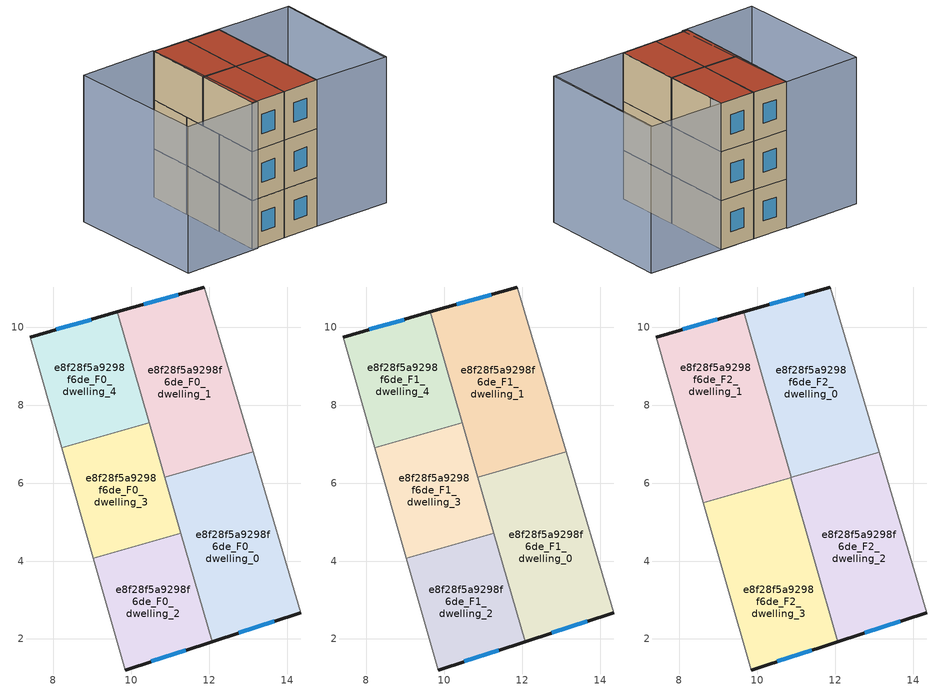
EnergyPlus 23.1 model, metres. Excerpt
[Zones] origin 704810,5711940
e8f28f5a9298f6de_F0_dwelling_0
 floor ground (EU_floor_Construction): 14.35,2.68 13.13,6.8 10.87,6.15 12.08,1.93 z0
 wall outside (EU_wall_Construction): 14.35,2.68 12.08,1.93 z0:3
 wall adiabatic (EU_wall_Construction): 13.13,6.8 14.35,2.68 z0:3
 wall to e8f28f5a9298f6de_F0_dwelling_1 (EU_wall_Construction): 10.87,6.15 13.13,6.8 z0:3
 wall to e8f28f5a9298f6de_F0_dwelling_2 (EU_wall_Construction): 12.08,1.93 11.28,4.72 z0:3
 wall to e8f28f5a9298f6de_F0_dwelling_3 (EU_wall_Construction): 11.28,4.72 10.87,6.15 z0:3
 window (EU_Window_Construction): 13.67,2.45 12.76,2.16 z0.9:2.1
e8f28f5a9298f6de_F0_dwelling_1
 floor ground (EU_floor_Construction): 13.13,6.8 11.88,11.03 9.65,10.39 10.87,6.15 z0
 wall outside (EU_wall_Construction): 9.65,10.39 11.88,11.03 z0:3
 wall adiabatic (EU_wall_Construction): 11.88,11.03 13.13,6.8 z0:3
 wall to e8f28f5a9298f6de_F0_dwelling_4 (EU_wall_Construction): 10.46,7.55 9.65,10.39 z0:3
 wall to e8f28f5a9298f6de_F0_dwelling_3 (EU_wall_Construction): 10.87,6.15 10.46,7.55 z0:3
 window (EU_Window_Construction): 10.32,10.58 11.21,10.84 z0.9:2.1
e8f28f5a9298f6de_F0_dwelling_2
 floor ground (EU_floor_Construction): 12.08,1.93 11.28,4.72 9.03,4.07 9.85,1.2 z0
 wall outside (EU_wall_Construction): 12.08,1.93 9.85,1.2 z0:3
 wall adiabatic (EU_wall_Construction): 9.85,1.2 9.03,4.07 z0:3
 wall to e8f28f5a9298f6de_F0_dwelling_3 (EU_wall_Construction): 9.03,4.07 11.28,4.72 z0:3
 window (EU_Window_Construction): 11.41,1.71 10.52,1.42 z0.9:2.1
e8f28f5a9298f6de_F0_dwelling_3
 floor ground (EU_floor_Construction): 11.28,4.72 10.46,7.55 8.22,6.91 9.03,4.07 z0
 wall adiabatic (EU_wall_Construction): 9.03,4.07 8.22,6.91 z0:3
 wall to e8f28f5a9298f6de_F0_dwelling_4 (EU_wall_Construction): 8.22,6.91 10.46,7.55 z0:3
e8f28f5a9298f6de_F0_dwelling_4
 floor ground (EU_floor_Construction): 10.46,7.55 9.65,10.39 7.41,9.75 8.22,6.91 z0
 wall outside (EU_wall_Construction): 7.41,9.75 9.65,10.39 z0:3
 wall adiabatic (EU_wall_Construction): 8.22,6.91 7.41,9.75 z0:3
 window (EU_Window_Construction): 8.08,9.94 8.98,10.2 z0.9:2.1
e8f28f5a9298f6de_F1_dwelling_0
 floor to e8f28f5a9298f6de_F0_dwelling_0 (EU_floor_Construction): 14.35,2.68 13.13,6.8 10.87,6.15 12.08,1.93 z3
 wall outside (EU_wall_Construction): 14.35,2.68 12.08,1.93 z3:6
 wall adiabatic (EU_wall_Construction): 13.13,6.8 14.35,2.68 z3:6
 wall to e8f28f5a9298f6de_F1_dwelling_1 (EU_wall_Construction): 10.87,6.15 13.13,6.8 z3:6
 wall to e8f28f5a9298f6de_F1_dwelling_2 (EU_wall_Construction): 12.08,1.93 11.28,4.72 z3:6
 wall to e8f28f5a9298f6de_F1_dwelling_3 (EU_wall_Construction): 11.28,4.72 10.87,6.15 z3:6
 window (EU_Window_Construction): 13.67,2.45 12.76,2.16 z3.9:5.1
e8f28f5a9298f6de_F1_dwelling_1
 floor to e8f28f5a9298f6de_F0_dwelling_1 (EU_floor_Construction): 13.13,6.8 11.88,11.03 9.65,10.39 10.87,6.15 z3
 wall outside (EU_wall_Construction): 9.65,10.39 11.88,11.03 z3:6
 wall adiabatic (EU_wall_Construction): 11.88,11.03 13.13,6.8 z3:6
 wall to e8f28f5a9298f6de_F1_dwelling_4 (EU_wall_Construction): 10.46,7.55 9.65,10.39 z3:6
 wall to e8f28f5a9298f6de_F1_dwelling_3 (EU_wall_Construction): 10.87,6.15 10.46,7.55 z3:6
 window (EU_Window_Construction): 10.32,10.58 11.21,10.84 z3.9:5.1
e8f28f5a9298f6de_F1_dwelling_2
 floor to e8f28f5a9298f6de_F0_dwelling_2 (EU_floor_Construction): 12.08,1.93 11.28,4.72 9.03,4.07 9.85,1.2 z3
 wall outside (EU_wall_Construction): 12.08,1.93 9.85,1.2 z3:6
 wall adiabatic (EU_wall_Construction): 9.85,1.2 9.03,4.07 z3:6
 wall to e8f28f5a9298f6de_F1_dwelling_3 (EU_wall_Construction): 9.03,4.07 11.28,4.72 z3:6
 window (EU_Window_Construction): 11.41,1.71 10.52,1.42 z3.9:5.1
e8f28f5a9298f6de_F1_dwelling_3
 floor to e8f28f5a9298f6de_F0_dwelling_3 (EU_floor_Construction): 11.28,4.72 10.46,7.55 8.22,6.91 9.03,4.07 z3
 wall adiabatic (EU_wall_Construction): 9.03,4.07 8.22,6.91 z3:6
 wall to e8f28f5a9298f6de_F1_dwelling_4 (EU_wall_Construction): 8.22,6.91 10.46,7.55 z3:6
e8f28f5a9298f6de_F1_dwelling_4
 floor to e8f28f5a9298f6de_F0_dwelling_4 (EU_floor_Construction): 10.46,7.55 9.65,10.39 7.41,9.75 8.22,6.91 z3
 wall outside (EU_wall_Construction): 7.41,9.75 9.65,10.39 z3:6
 wall adiabatic (EU_wall_Construction): 8.22,6.91 7.41,9.75 z3:6
 window (EU_Window_Construction): 8.08,9.94 8.98,10.2 z3.9:5.1
e8f28f5a9298f6de_F2_dwelling_0
 floor outside (EU_floor_Construction): 13.14,6.79 10.87,6.14 13.14,6.79 11.88,11.03 13.13,6.8 10.87,6.15 z6
 floor to e8f28f5a9298f6de_F1_dwelling_1 (EU_floor_Construction): 13.13,6.8 11.88,11.03 9.65,10.39 10.87,6.15 z6
 floor to e8f28f5a9298f6de_F1_dwelling_0 (EU_floor_Construction): 13.14,6.79 10.87,6.15 10.87,6.14 z6
 wall outside (EU_wall_Construction): 9.65,10.39 11.88,11.03 z6:9
 wall adiabatic (EU_wall_Construction): 11.88,11.03 13.14,6.79 z6:9
 wall to e8f28f5a9298f6de_F2_dwelling_1 (EU_wall_Construction): 10.87,6.14 9.65,10.39 z6:9
 wall to e8f28f5a9298f6de_F2_dwelling_2 (EU_wall_Construction): 13.14,6.79 10.87,6.14 z6:9
 window (EU_Window_Construction): 10.32,10.58 11.21,10.84 z6.9:8.1
 roof outside (EU_roof_Construction): 11.88,11.03 13.14,6.79 10.87,6.14 9.65,10.39 z9
e8f28f5a9298f6de_F2_dwelling_1
 floor outside (EU_floor_Construction): 9.65,10.39 10.46,7.55 10.87,6.14 z6
 floor to e8f28f5a9298f6de_F1_dwelling_4 (EU_floor_Construction): 10.46,7.55 9.65,10.39 7.41,9.75 8.22,6.91 z6
 floor to e8f28f5a9298f6de_F1_dwelling_1 (EU_floor_Construction): 10.87,6.15 10.28,8.21 9.65,10.39 z6
 floor to e8f28f5a9298f6de_F1_dwelling_3 (EU_floor_Construction): 10.87,6.14 10.46,7.55 8.22,6.91 8.62,5.5 z6
 wall outside (EU_wall_Construction): 7.41,9.75 9.65,10.39 z6:9
 wall adiabatic (EU_wall_Construction): 8.62,5.5 7.41,9.75 z6:9
 wall to e8f28f5a9298f6de_F2_dwelling_3 (EU_wall_Construction): 10.86,6.14 8.62,5.5 z6:9
 wall to e8f28f5a9298f6de_F2_dwelling_2 (EU_wall_Construction): 10.87,6.14,9 10.87,6.14,7.5 10.86,6.14,9
 window (EU_Window_Construction): 8.09,9.94 8.98,10.2 z6.9:8.1
 roof outside (EU_roof_Construction): 9.65,10.39 10.87,6.14 8.62,5.5 7.41,9.75 z9
e8f28f5a9298f6de_F2_dwelling_2
 floor to e8f28f5a9298f6de_F1_dwelling_0 (EU_floor_Construction): 14.35,2.68 13.14,6.79 10.87,6.14 12.08,1.93 z6
 floor to e8f28f5a9298f6de_F1_dwelling_2 (EU_floor_Construction): 12.08,1.93 11.28,4.72 11.55,3.75 z6
 wall outside (EU_wall_Construction): 14.35,2.68 12.07,1.93 z6:9
 wall adiabatic (EU_wall_Construction): 13.14,6.79 14.35,2.68 z6:9
 wall to e8f28f5a9298f6de_F2_dwelling_3 (EU_wall_Construction): 12.07,1.93 10.86,6.14 z6:9
 window (EU_Window_Construction): 13.67,2.45 12.76,2.16 z6.9:8.1
 roof outside (EU_roof_Construction): 13.14,6.79 14.35,2.68 12.07,1.93 10.86,6.14 z9
e8f28f5a9298f6de_F2_dwelling_3
 floor to e8f28f5a9298f6de_F1_dwelling_2 (EU_floor_Construction): 12.07,1.93 11.27,4.72 9.03,4.07 9.85,1.2 z6
 floor to e8f28f5a9298f6de_F1_dwelling_3 (EU_floor_Construction): 11.27,4.72 10.86,6.14 8.62,5.5 9.03,4.07 z6
 wall outside (EU_wall_Construction): 12.07,1.93 9.85,1.2 z6:9
 wall adiabatic (EU_wall_Construction): 9.85,1.2 8.62,5.5 z6:9
 window (EU_Window_Construction): 11.4,1.71 10.52,1.42 z6.9:8.1
 roof outside (EU_roof_Construction): 10.86,6.14 12.07,1.93 9.85,1.2 8.62,5.5 z9
shading: 19,4.16 16.64,12.39 / 14.35,2.68 11.88,11.03 / 11.88,11.03 16.68,12.45 / 16.68,12.45 19.16,4.1 / 19.16,4.1 14.35,2.68 / 5.32,-0.36 2.53,8.21 / 2.53,8.21 7.4,9.79 / 7.4,9.79 10.18,1.22 / 10.18,1.22 5.32,-0.36 z0:9
[Building]
EU S2 Campaign: North Axis=0; Terrain=City; Solar Distribution=FullExterior
[Site:Location]
London: Latitude=51.5; Longitude=-0.5; Time Zone=0; Elevation=25
[SizingPeriod:WeatherFileDays]
AnnualSizingPeriod: Begin Month=1; Begin Day of Month=1; End Month=12; End Day of Month=31; Day of Week for Start Day=Monday; Use Weather File Daylight Saving Period=No; Use Weather File Rain and Snow Indicators=No
[MATERIAL]
EU_InternalMass_Material: Roughness=MediumRough; Thickness=0.1; Conductivity=1; Density=1800; Specific Heat=900; Thermal Absorptance=0.9; Solar Absorptance=0.7; Visible Absorptance=0.7
[MATERIAL:NOMASS] Roughness=MediumRough; Thermal Absorptance=0.9; Solar Absorptance=0.7; Visible Absorptance=0.7
Name | Thermal Resistance
EU_wall_NoMass | 0.56902
EU_roof_NoMass | 2.50178
EU_floor_NoMass | 1.93
[WINDOWMATERIAL:SIMPLEGLAZINGSYSTEM]
EU_Window_SimpleGlazing: UFactor=3.61057; Solar Heat Gain Coefficient=0.76; Visible Transmittance=0.76
[CONSTRUCTION]
EU_wall_Construction: EU_wall_NoMass
EU_roof_Construction: EU_roof_NoMass
EU_floor_Construction: EU_floor_NoMass
EU_InternalMass_Construction: EU_InternalMass_Material
EU_Window_Construction: EU_Window_SimpleGlazing
[ZONE] Type=1; Multiplier=1; Ceiling Height=autocalculate; Floor Area=autocalculate; Part of Total Floor Area=Yes
Name | Volume
e8f28f5a9298f6de_F0_dwelling_0; e8f28f5a9298f6de_F1_dwelling_0; e8f28f5a9298f6de_F2_dwelling_3 | 30.969
e8f28f5a9298f6de_F2_dwelling_0; e8f28f5a9298f6de_F2_dwelling_1 | 30.9712
e8f28f5a9298f6de_F0_dwelling_1; e8f28f5a9298f6de_F1_dwelling_1 | 30.9705
e8f28f5a9298f6de_F0_dwelling_2; e8f28f5a9298f6de_F1_dwelling_2; e8f28f5a9298f6de_F0_dwelling_3; e8f28f5a9298f6de_F1_dwelling_3 | 20.647
e8f28f5a9298f6de_F2_dwelling_2 | 30.9668
e8f28f5a9298f6de_F0_dwelling_4; e8f28f5a9298f6de_F1_dwelling_4 | 20.6477
[INTERNALMASS] Construction=EU_InternalMass_Construction
Name | Zone or ZoneList | Surface Area
e8f28f5a9298f6de_F0_dwelling_0_EU_InternalMass | e8f28f5a9298f6de_F0_dwelling_0 | 10.3228
e8f28f5a9298f6de_F0_dwelling_1_EU_InternalMass | e8f28f5a9298f6de_F0_dwelling_1 | 10.3237
e8f28f5a9298f6de_F0_dwelling_2_EU_InternalMass | e8f28f5a9298f6de_F0_dwelling_2 | 6.88261
e8f28f5a9298f6de_F0_dwelling_3_EU_InternalMass | e8f28f5a9298f6de_F0_dwelling_3 | 6.88216
e8f28f5a9298f6de_F0_dwelling_4_EU_InternalMass | e8f28f5a9298f6de_F0_dwelling_4 | 6.88262
e8f28f5a9298f6de_F1_dwelling_0_EU_InternalMass | e8f28f5a9298f6de_F1_dwelling_0 | 10.3228
e8f28f5a9298f6de_F1_dwelling_1_EU_InternalMass | e8f28f5a9298f6de_F1_dwelling_1 | 10.3237
e8f28f5a9298f6de_F1_dwelling_2_EU_InternalMass | e8f28f5a9298f6de_F1_dwelling_2 | 6.88261
e8f28f5a9298f6de_F1_dwelling_3_EU_InternalMass | e8f28f5a9298f6de_F1_dwelling_3 | 6.88216
e8f28f5a9298f6de_F1_dwelling_4_EU_InternalMass | e8f28f5a9298f6de_F1_dwelling_4 | 6.88262
e8f28f5a9298f6de_F2_dwelling_0_EU_InternalMass | e8f28f5a9298f6de_F2_dwelling_0 | 10.3235
e8f28f5a9298f6de_F2_dwelling_1_EU_InternalMass | e8f28f5a9298f6de_F2_dwelling_1 | 10.3234
e8f28f5a9298f6de_F2_dwelling_2_EU_InternalMass | e8f28f5a9298f6de_F2_dwelling_2 | 10.3223
e8f28f5a9298f6de_F2_dwelling_3_EU_InternalMass | e8f28f5a9298f6de_F2_dwelling_3 | 10.3229
[OTHEREQUIPMENT] Fuel Type=Electricity; Design Level Calculation Method=Watts/Area; Power per Zone Floor Area=1; Fraction Latent=0; Fraction Radiant=0; Fraction Lost=0; Carbon Dioxide Generation Rate=0; EndUse Subcategory=EU_Step8_InternalGains
Name | Zone or ZoneList or Space or SpaceList | Schedule
EU_Step8_InternalGain_e8f28f5a9298f6de_F0_dwelling_0_f000 | e8f28f5a9298f6de_F0_dwelling_0 | EU_Step8_GainSchedule_e8f28f5a9298f6de_F0_dwelling_0_f000
EU_Step8_InternalGain_e8f28f5a9298f6de_F0_dwelling_1_f000 | e8f28f5a9298f6de_F0_dwelling_1 | EU_Step8_GainSchedule_e8f28f5a9298f6de_F0_dwelling_1_f000
EU_Step8_InternalGain_e8f28f5a9298f6de_F0_dwelling_2_f000 | e8f28f5a9298f6de_F0_dwelling_2 | EU_Step8_GainSchedule_e8f28f5a9298f6de_F0_dwelling_2_f000
EU_Step8_InternalGain_e8f28f5a9298f6de_F0_dwelling_3_f000 | e8f28f5a9298f6de_F0_dwelling_3 | EU_Step8_GainSchedule_e8f28f5a9298f6de_F0_dwelling_3_f000
EU_Step8_InternalGain_e8f28f5a9298f6de_F0_dwelling_4_f000 | e8f28f5a9298f6de_F0_dwelling_4 | EU_Step8_GainSchedule_e8f28f5a9298f6de_F0_dwelling_4_f000
EU_Step8_InternalGain_e8f28f5a9298f6de_F1_dwelling_0_f000 | e8f28f5a9298f6de_F1_dwelling_0 | EU_Step8_GainSchedule_e8f28f5a9298f6de_F1_dwelling_0_f000
EU_Step8_InternalGain_e8f28f5a9298f6de_F1_dwelling_1_f000 | e8f28f5a9298f6de_F1_dwelling_1 | EU_Step8_GainSchedule_e8f28f5a9298f6de_F1_dwelling_1_f000
EU_Step8_InternalGain_e8f28f5a9298f6de_F1_dwelling_2_f000 | e8f28f5a9298f6de_F1_dwelling_2 | EU_Step8_GainSchedule_e8f28f5a9298f6de_F1_dwelling_2_f000
EU_Step8_InternalGain_e8f28f5a9298f6de_F1_dwelling_3_f000 | e8f28f5a9298f6de_F1_dwelling_3 | EU_Step8_GainSchedule_e8f28f5a9298f6de_F1_dwelling_3_f000
EU_Step8_InternalGain_e8f28f5a9298f6de_F1_dwelling_4_f000 | e8f28f5a9298f6de_F1_dwelling_4 | EU_Step8_GainSchedule_e8f28f5a9298f6de_F1_dwelling_4_f000
EU_Step8_InternalGain_e8f28f5a9298f6de_F2_dwelling_0_f000 | e8f28f5a9298f6de_F2_dwelling_0 | EU_Step8_GainSchedule_e8f28f5a9298f6de_F2_dwelling_0_f000
EU_Step8_InternalGain_e8f28f5a9298f6de_F2_dwelling_1_f000 | e8f28f5a9298f6de_F2_dwelling_1 | EU_Step8_GainSchedule_e8f28f5a9298f6de_F2_dwelling_1_f000
EU_Step8_InternalGain_e8f28f5a9298f6de_F2_dwelling_2_f000 | e8f28f5a9298f6de_F2_dwelling_2 | EU_Step8_GainSchedule_e8f28f5a9298f6de_F2_dwelling_2_f000
EU_Step8_InternalGain_e8f28f5a9298f6de_F2_dwelling_3_f000 | e8f28f5a9298f6de_F2_dwelling_3 | EU_Step8_GainSchedule_e8f28f5a9298f6de_F2_dwelling_3_f000
[ZONEVENTILATION:DESIGNFLOWRATE] Schedule=EU_AlwaysOn; Design Flow Rate Calculation Method=AirChanges/Hour; Air Changes per Hour=0.471031; Ventilation Type=Natural; Fan Pressure Rise=0; Fan Total Efficiency=1; Constant Term Coefficient=1; Temperature Term Coefficient=0; Velocity Term Coefficient=0; Velocity Squared Term Coefficient=0; Minimum Indoor Temperature=-100; Maximum Indoor Temperature=100; Delta Temperature=-100; Minimum Outdoor Temperature=-100; Maximum Outdoor Temperature=100; Maximum Wind Speed=40
Name | Zone or ZoneList or Space or SpaceList
EU_ConstantAir_e8f28f5a9298f6de_F0_dwelling_0 | e8f28f5a9298f6de_F0_dwelling_0
EU_ConstantAir_e8f28f5a9298f6de_F0_dwelling_1 | e8f28f5a9298f6de_F0_dwelling_1
EU_ConstantAir_e8f28f5a9298f6de_F0_dwelling_2 | e8f28f5a9298f6de_F0_dwelling_2
EU_ConstantAir_e8f28f5a9298f6de_F0_dwelling_3 | e8f28f5a9298f6de_F0_dwelling_3
EU_ConstantAir_e8f28f5a9298f6de_F0_dwelling_4 | e8f28f5a9298f6de_F0_dwelling_4
EU_ConstantAir_e8f28f5a9298f6de_F1_dwelling_0 | e8f28f5a9298f6de_F1_dwelling_0
EU_ConstantAir_e8f28f5a9298f6de_F1_dwelling_1 | e8f28f5a9298f6de_F1_dwelling_1
EU_ConstantAir_e8f28f5a9298f6de_F1_dwelling_2 | e8f28f5a9298f6de_F1_dwelling_2
EU_ConstantAir_e8f28f5a9298f6de_F1_dwelling_3 | e8f28f5a9298f6de_F1_dwelling_3
EU_ConstantAir_e8f28f5a9298f6de_F1_dwelling_4 | e8f28f5a9298f6de_F1_dwelling_4
EU_ConstantAir_e8f28f5a9298f6de_F2_dwelling_0 | e8f28f5a9298f6de_F2_dwelling_0
EU_ConstantAir_e8f28f5a9298f6de_F2_dwelling_1 | e8f28f5a9298f6de_F2_dwelling_1
EU_ConstantAir_e8f28f5a9298f6de_F2_dwelling_2 | e8f28f5a9298f6de_F2_dwelling_2
EU_ConstantAir_e8f28f5a9298f6de_F2_dwelling_3 | e8f28f5a9298f6de_F2_dwelling_3
[HVACTEMPLATE:THERMOSTAT] Constant Heating Setpoint=20; Constant Cooling Setpoint=50
EU_HeatOnly_e8f28f5a9298f6de_F0_dwelling_0; EU_HeatOnly_e8f28f5a9298f6de_F0_dwelling_1; EU_HeatOnly_e8f28f5a9298f6de_F0_dwelling_2; EU_HeatOnly_e8f28f5a9298f6de_F0_dwelling_3; EU_HeatOnly_e8f28f5a9298f6de_F0_dwelling_4; EU_HeatOnly_e8f28f5a9298f6de_F1_dwelling_0; EU_HeatOnly_e8f28f5a9298f6de_F1_dwelling_1; EU_HeatOnly_e8f28f5a9298f6de_F1_dwelling_2; EU_HeatOnly_e8f28f5a9298f6de_F1_dwelling_3; EU_HeatOnly_e8f28f5a9298f6de_F1_dwelling_4; EU_HeatOnly_e8f28f5a9298f6de_F2_dwelling_0; EU_HeatOnly_e8f28f5a9298f6de_F2_dwelling_1; EU_HeatOnly_e8f28f5a9298f6de_F2_dwelling_2; EU_HeatOnly_e8f28f5a9298f6de_F2_dwelling_3
[HVACTEMPLATE:ZONE:IDEALLOADSAIRSYSTEM] System Availability Schedule=EU_AlwaysOn; Maximum Heating Supply Air Temperature=50; Minimum Cooling Supply Air Temperature=13; Maximum Heating Supply Air Humidity Ratio=0.0156; Minimum Cooling Supply Air Humidity Ratio=0.0077; Heating Limit=NoLimit; Cooling Limit=NoLimit; Heating Availability Schedule=EU_AlwaysOn; Cooling Availability Schedule=EU_CoolingOff; Dehumidification Control Type=ConstantSensibleHeatRatio; Cooling Sensible Heat Ratio=0.7; Dehumidification Setpoint=60; Humidification Control Type=None; Humidification Setpoint=30; Outdoor Air Method=None; Outdoor Air Flow Rate per Person=0.00944; Outdoor Air Flow Rate per Zone Floor Area=0; Outdoor Air Flow Rate per Zone=0; Demand Controlled Ventilation Type=None; Outdoor Air Economizer Type=NoEconomizer; Heat Recovery Type=None; Sensible Heat Recovery Effectiveness=0.7; Latent Heat Recovery Effectiveness=0.65
Name | Template Thermostat
e8f28f5a9298f6de_F0_dwelling_0 | EU_HeatOnly_e8f28f5a9298f6de_F0_dwelling_0
e8f28f5a9298f6de_F0_dwelling_1 | EU_HeatOnly_e8f28f5a9298f6de_F0_dwelling_1
e8f28f5a9298f6de_F0_dwelling_2 | EU_HeatOnly_e8f28f5a9298f6de_F0_dwelling_2
e8f28f5a9298f6de_F0_dwelling_3 | EU_HeatOnly_e8f28f5a9298f6de_F0_dwelling_3
e8f28f5a9298f6de_F0_dwelling_4 | EU_HeatOnly_e8f28f5a9298f6de_F0_dwelling_4
e8f28f5a9298f6de_F1_dwelling_0 | EU_HeatOnly_e8f28f5a9298f6de_F1_dwelling_0
e8f28f5a9298f6de_F1_dwelling_1 | EU_HeatOnly_e8f28f5a9298f6de_F1_dwelling_1
e8f28f5a9298f6de_F1_dwelling_2 | EU_HeatOnly_e8f28f5a9298f6de_F1_dwelling_2
e8f28f5a9298f6de_F1_dwelling_3 | EU_HeatOnly_e8f28f5a9298f6de_F1_dwelling_3
e8f28f5a9298f6de_F1_dwelling_4 | EU_HeatOnly_e8f28f5a9298f6de_F1_dwelling_4
e8f28f5a9298f6de_F2_dwelling_0 | EU_HeatOnly_e8f28f5a9298f6de_F2_dwelling_0
e8f28f5a9298f6de_F2_dwelling_1 | EU_HeatOnly_e8f28f5a9298f6de_F2_dwelling_1
e8f28f5a9298f6de_F2_dwelling_2 | EU_HeatOnly_e8f28f5a9298f6de_F2_dwelling_2
e8f28f5a9298f6de_F2_dwelling_3 | EU_HeatOnly_e8f28f5a9298f6de_F2_dwelling_3
[SIZING:ZONE] Zone Cooling Design Supply Air Temperature Input Method=SupplyAirTemperature; Zone Cooling Design Supply Air Temperature=13; Zone Heating Design Supply Air Temperature Input Method=SupplyAirTemperature; Zone Heating Design Supply Air Temperature=50; Zone Cooling Design Supply Air Humidity Ratio=0.008; Zone Heating Design Supply Air Humidity Ratio=0.008; Cooling Design Air Flow Method=DesignDay; Cooling Design Air Flow Rate=0; Cooling Minimum Air Flow per Zone Floor Area=0.000762; Cooling Minimum Air Flow=0; Cooling Minimum Air Flow Fraction=0.2; Heating Design Air Flow Method=DesignDay; Heating Design Air Flow Rate=0; Heating Maximum Air Flow per Zone Floor Area=0.002032; Heating Maximum Air Flow=0.141576; Heating Maximum Air Flow Fraction=0.3; Account for Dedicated Outdoor Air System=No; Dedicated Outdoor Air System Control Strategy=NeutralSupplyAir; Dedicated Outdoor Air Low Setpoint Temperature for Design=autosize; Dedicated Outdoor Air High Setpoint Temperature for Design=autosize; Zone Load Sizing Method=Sensible Load Only No Latent Load; Zone Latent Cooling Design Supply Air Humidity Ratio Input Method=HumidityRatioDifference; Zone Cooling Design Supply Air Humidity Ratio Difference=0.005; Zone Latent Heating Design Supply Air Humidity Ratio Input Method=HumidityRatioDifference; Zone Humidification Design Supply Air Humidity Ratio Difference=0.005
e8f28f5a9298f6de_F0_dwelling_0; e8f28f5a9298f6de_F0_dwelling_1; e8f28f5a9298f6de_F0_dwelling_2; e8f28f5a9298f6de_F0_dwelling_3; e8f28f5a9298f6de_F0_dwelling_4; e8f28f5a9298f6de_F1_dwelling_0; e8f28f5a9298f6de_F1_dwelling_1; e8f28f5a9298f6de_F1_dwelling_2; e8f28f5a9298f6de_F1_dwelling_3; e8f28f5a9298f6de_F1_dwelling_4; e8f28f5a9298f6de_F2_dwelling_0; e8f28f5a9298f6de_F2_dwelling_1; e8f28f5a9298f6de_F2_dwelling_2; e8f28f5a9298f6de_F2_dwelling_3
[SCHEDULE:CONSTANT]
Name | Hourly Value
EU_AlwaysOn | 1
EU_CoolingOff | 0
[SCHEDULE:FILE] Column Number=1; Rows to Skip at Top=0; Number of Hours of Data=8760; Column Separator=Comma; Interpolate to Timestep=No; Minutes per Item=60; Adjust Schedule for Daylight Savings=Yes
Name | File
EU_Step8_GainSchedule_e8f28f5a9298f6de_F0_dwelling_0_f000 | ../../schedules/e8f28f5a9298f6de/e8f28f5a9298f6de_F0_dwelling_0_f000_gain.csv
EU_Step8_GainSchedule_e8f28f5a9298f6de_F0_dwelling_1_f000 | ../../schedules/e8f28f5a9298f6de/e8f28f5a9298f6de_F0_dwelling_1_f000_gain.csv
EU_Step8_GainSchedule_e8f28f5a9298f6de_F0_dwelling_2_f000 | ../../schedules/e8f28f5a9298f6de/e8f28f5a9298f6de_F0_dwelling_2_f000_gain.csv
EU_Step8_GainSchedule_e8f28f5a9298f6de_F0_dwelling_3_f000 | ../../schedules/e8f28f5a9298f6de/e8f28f5a9298f6de_F0_dwelling_3_f000_gain.csv
EU_Step8_GainSchedule_e8f28f5a9298f6de_F0_dwelling_4_f000 | ../../schedules/e8f28f5a9298f6de/e8f28f5a9298f6de_F0_dwelling_4_f000_gain.csv
EU_Step8_GainSchedule_e8f28f5a9298f6de_F1_dwelling_0_f000 | ../../schedules/e8f28f5a9298f6de/e8f28f5a9298f6de_F1_dwelling_0_f000_gain.csv
EU_Step8_GainSchedule_e8f28f5a9298f6de_F1_dwelling_1_f000 | ../../schedules/e8f28f5a9298f6de/e8f28f5a9298f6de_F1_dwelling_1_f000_gain.csv
EU_Step8_GainSchedule_e8f28f5a9298f6de_F1_dwelling_2_f000 | ../../schedules/e8f28f5a9298f6de/e8f28f5a9298f6de_F1_dwelling_2_f000_gain.csv
EU_Step8_GainSchedule_e8f28f5a9298f6de_F1_dwelling_3_f000 | ../../schedules/e8f28f5a9298f6de/e8f28f5a9298f6de_F1_dwelling_3_f000_gain.csv
EU_Step8_GainSchedule_e8f28f5a9298f6de_F1_dwelling_4_f000 | ../../schedules/e8f28f5a9298f6de/e8f28f5a9298f6de_F1_dwelling_4_f000_gain.csv
EU_Step8_GainSchedule_e8f28f5a9298f6de_F2_dwelling_0_f000 | ../../schedules/e8f28f5a9298f6de/e8f28f5a9298f6de_F2_dwelling_0_f000_gain.csv
EU_Step8_GainSchedule_e8f28f5a9298f6de_F2_dwelling_1_f000 | ../../schedules/e8f28f5a9298f6de/e8f28f5a9298f6de_F2_dwelling_1_f000_gain.csv
EU_Step8_GainSchedule_e8f28f5a9298f6de_F2_dwelling_2_f000 | ../../schedules/e8f28f5a9298f6de/e8f28f5a9298f6de_F2_dwelling_2_f000_gain.csv
EU_Step8_GainSchedule_e8f28f5a9298f6de_F2_dwelling_3_f000 | ../../schedules/e8f28f5a9298f6de/e8f28f5a9298f6de_F2_dwelling_3_f000_gain.csv
